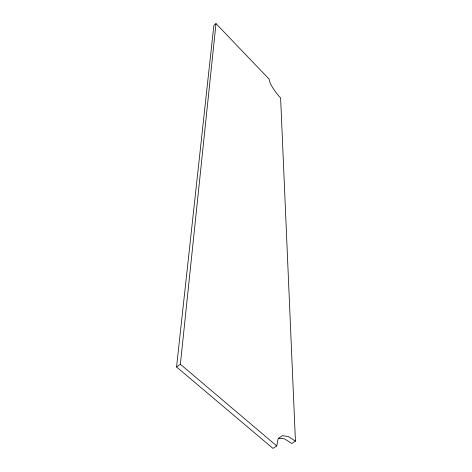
<?xml version="1.0" encoding="UTF-8"?>
<svg xmlns="http://www.w3.org/2000/svg" width="472" height="472" viewBox="0 0 472 472"><rect width="100%" height="100%" fill="white"/><g stroke="black" fill="none" stroke-linecap="round" stroke-linejoin="round"><path stroke-width="0.71" d="M295.442 441.131L288.227 436.476L282.132 435.68L278.079 438.966L276.757 445.957L272.963 448.4L176.558 366.986L180.381 364.266L215.993 23.6L269.182 79.184A16.915 4.384 51.6 0 0 280.616 97.934L295.442 441.131L291.749 443.497L284.527 438.866L278.403 438.093M176.558 366.986L213.857 25.435L215.993 23.6M180.381 364.266L276.757 445.957"/></g></svg>
